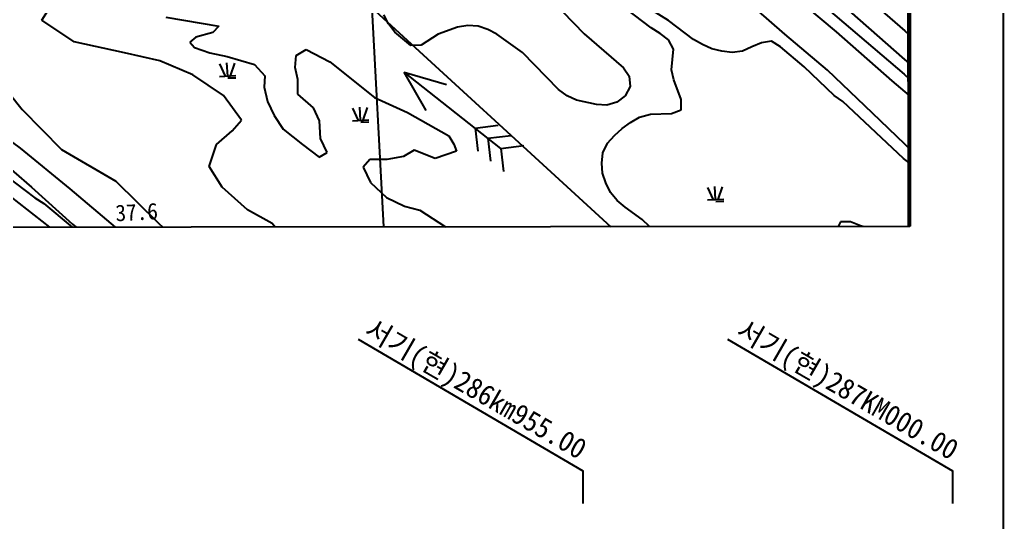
# Model space of a CAD drawing. Header units: millimetres. Extents: x 18534 to 19330, y 1103 to 1810.
# Drawn here: x 19210.1 to 19329.9, y 1362.6 to 1423.8 of the extents above; entities that cross this region are included whole.
import ezdxf
from ezdxf.enums import TextEntityAlignment as Align
from ezdxf.xclip import XClip

# ---------------------------------------------------------------- set-up
doc = ezdxf.new("R2010")
doc.units = ezdxf.units.MM
doc.header["$LTSCALE"] = 10
doc.header["$MEASUREMENT"] = 0
doc.header["$XCLIPFRAME"] = 2
doc.linetypes.add('A-CENTR01', pattern=[2, 1.25, -0.25, 0.25, -0.25])
for name, color, linetype in [('TN-MACL', 6, 'A-CENTR01'), ('TZ-BASE', 253, 'Continuous'), ('TZ-LEAL', 1, 'Continuous'), ('TZ-LEAT', 3, 'Continuous')]:
    doc.layers.add(name, color=color, linetype=linetype)
doc.layers.add('TX-PAPR', color=2, linetype='Continuous', plot=False)
doc.styles.add('GUL', font='GulimChe.ttf')
doc.styles.get("Standard").update_dxf_attribs({"font": 'GulimChe.ttf'})

# ---------------------------------------------------------------- blocks, each defined once
blk = doc.blocks.new('JD-FGHFH5FN')
at = {"layer": 'TZ-BASE'}
for p, q in [((624.39, 143.95), (642.99, -205.91)), ((699.52, -54.03, 39.99), (676.78, -33.97, 39.99)), ((675.39, -35.32, 37.99), (699.45, -55.84, 37.99)), ((627.62, -41.36, 1.89), (699.56, -107.19, 1.89)), ((668.63, -50.17, 36.99), (662.54, -45.56, 36.99)), ((684.92, -50.97, 38.82), (679.84, -46.48, 38.82)), ((693.97, -45.73, 41), (699.51, -50.56, 41)), ((594.38, -49.23, 36.99), (595.65, -47.24, 36.99)), ((670.74, -49.27, 37.99), (667.53, -47.3, 37.99)), ((686.94, -47.13, 39.09), (691.15, -50.68, 39.09)), ((609.48, -48.9, 36.99), (615.93, -49.97, 36.99)), ((636.62, -49.71, 36.99), (636.03, -48.58, 36.99)), ((657.8, -48.2, 36.99), (660.47, -50.9, 36.99)), ((598.31, -51.9, 36.99), (594.38, -49.23, 36.99)), ((615.93, -49.97, 36.99), (615.22, -50.75, 36.99)), ((637.38, -50.71, 36.99), (636.62, -49.71, 36.99)), ((645.04, -50.1, 36.99), (642.67, -50.96, 36.99)), ((646.28, -49.91, 36.99), (645.04, -50.1, 36.99)), ((647.53, -49.98, 36.99), (646.28, -49.91, 36.99)), ((648.72, -50.38, 36.99), (647.53, -49.98, 36.99)), ((669.7, -50.87, 36.99), (668.63, -50.17, 36.99)), ((673.76, -51.58, 37.99), (670.74, -49.27, 37.99)), ((613.14, -51.32, 36.99), (612.42, -51.92, 36.99)), ((615.22, -50.75, 36.99), (613.14, -51.32, 36.99)), ((639.33, -52.33, 36.99), (637.38, -50.71, 36.99)), ((642.67, -50.96, 36.99), (640.58, -52.31, 36.99)), ((649.83, -50.95, 36.99), (648.72, -50.38, 36.99)), ((652.93, -53.17, 36.99), (649.83, -50.95, 36.99)), ((660.47, -50.9, 36.99), (665.24, -55.04, 36.99)), ((670.73, -51.65, 36.99), (669.7, -50.87, 36.99)), ((690.08, -55.34, 38.82), (684.92, -50.97, 38.82)), ((691.15, -50.68, 39.09), (697.92, -56.63, 39.09)), ((699.51, -50.56, 41), (700.05, -51.03, 41)), ((604.46, -53.24, 36.99), (598.31, -51.9, 36.99)), ((612.42, -51.92, 36.99), (612.98, -52.56, 36.99)), ((612.98, -52.56, 36.99), (614.85, -53.22, 36.99)), ((640.58, -52.31, 36.99), (639.33, -52.33, 36.99)), ((671.33, -52.79, 36.99), (670.73, -51.65, 36.99)), ((674.87, -52.19, 37.99), (673.76, -51.58, 37.99)), ((676.02, -52.72, 37.99), (674.87, -52.19, 37.99)), ((677.24, -53.03, 37.99), (676.02, -52.72, 37.99)), ((680.87, -52.48, 37.99), (679.73, -53.04, 37.99)), ((682.06, -52.01, 37.99), (680.87, -52.48, 37.99)), ((683.29, -51.79, 37.99), (682.06, -52.01, 37.99)), ((684.36, -52.48, 37.99), (683.29, -51.79, 37.99)), ((687.27, -54.92, 37.99), (684.36, -52.48, 37.99)), ((608.76, -54.19, 36.99), (604.46, -53.24, 36.99)), ((614.85, -53.22, 36.99), (616.97, -53.65, 36.99)), ((616.97, -53.65, 36.99), (620.3, -54.64, 36.99)), ((625.23, -54.99, 36.99), (625.38, -53.53, 36.99)), ((625.38, -53.53, 36.99), (626.58, -52.82, 36.99)), ((626.58, -52.82, 36.99), (629.45, -54.32, 36.99)), ((657.34, -57.7, 36.99), (652.93, -53.17, 36.99)), ((671.08, -55.3, 36.99), (671.33, -52.79, 36.99)), ((678.49, -53.18, 37.99), (677.24, -53.03, 37.99)), ((679.73, -53.04, 37.99), (678.49, -53.18, 37.99)), ((612.78, -55.9, 36.99), (608.76, -54.19, 36.99)), ((616.03, -54.57, 37.32), (616.72, -56.07, 37.32)), ((617.03, -56.06, 37.32), (616.92, -54.45, 37.32)), ((617.35, -56.04, 37.32), (617.88, -54.49, 37.32)), ((620.3, -54.64, 36.99), (621.55, -56.03, 36.99)), ((625.55, -56.46, 36.99), (625.23, -54.99, 36.99)), ((629.45, -54.32, 36.99), (634.9, -58.67, 36.99)), ((665.24, -55.04, 36.99), (665.92, -56.08, 36.99)), ((690.93, -58.41, 37.99), (687.27, -54.92, 37.99)), ((700.05, -54.5, 39.99), (699.52, -54.03, 39.99)), ((588.35, -55.59, 36.99), (591.97, -60.11, 36.99)), ((616.53, -58.4, 36.99), (612.78, -55.9, 36.99)), ((616.04, -56.11, 37.32), (618.02, -56, 37.32)), ((617.04, -56.28, 37.32), (618.02, -56.25, 37.32)), ((621.55, -56.03, 36.99), (621.48, -57.39, 36.99)), ((650.3, -64.86), (638.52, -55.57)), ((641.21, -60.23), (638.52, -55.57)), ((638.52, -55.57), (643.69, -57.09)), ((665.92, -56.08, 36.99), (666.06, -57.32, 36.99)), ((671.38, -56.53, 36.99), (671.08, -55.3, 36.99)), ((695.57, -60.57, 38.82), (690.08, -55.34, 38.82)), ((699.45, -55.84, 37.99), (699.52, -55.9, 37.99)), ((699.52, -55.9, 37.99), (700.05, -56.4, 37.99)), ((598.92, -77.24, 37.99), (572.58, -56.64, 37.99)), ((621.48, -57.39, 36.99), (621.86, -59.13, 36.99)), ((625.55, -58.26, 36.99), (625.55, -56.46, 36.99)), ((666.06, -57.32, 36.99), (665.45, -58.44, 36.99)), ((672.25, -58.9, 36.99), (671.38, -56.53, 36.99)), ((697.92, -56.63, 39.09), (699.52, -57.98, 39.09)), ((618.72, -61.41, 36.99), (616.53, -58.4, 36.99)), ((627.46, -59.93, 36.99), (625.55, -58.26, 36.99)), ((634.9, -58.67, 36.99), (638.92, -60.47, 36.99)), ((658.38, -58.44, 36.99), (657.34, -57.7, 36.99)), ((659.52, -58.97, 36.99), (658.38, -58.44, 36.99)), ((665.45, -58.44, 36.99), (664.44, -59.23, 36.99)), ((691.96, -59.15, 37.99), (690.93, -58.41, 37.99)), ((699.52, -57.98, 39.09), (700.05, -58.42, 39.09)), ((591.79, -64.81, 37.43), (584.05, -59.2, 37.43)), ((621.86, -59.13, 36.99), (622.68, -60.84, 36.99)), ((633.22, -61.44, 37.32), (633.11, -59.83, 37.32)), ((633.53, -61.42, 37.32), (634.06, -59.87, 37.32)), ((661.96, -59.52, 36.99), (659.52, -58.97, 36.99)), ((663.21, -59.58, 36.99), (661.96, -59.52, 36.99)), ((664.44, -59.23, 36.99), (663.21, -59.58, 36.99)), ((672.26, -60.15, 36.99), (672.25, -58.9, 36.99)), ((699.36, -66.07, 37.99), (691.96, -59.15, 37.99)), ((591.97, -60.11, 36.99), (596.79, -64.98, 36.99)), ((622.68, -60.84, 36.99), (623.77, -62.5, 36.99)), ((628.19, -61.52, 36.99), (627.46, -59.93, 36.99)), ((632.21, -59.95, 37.32), (632.9, -61.45, 37.32)), ((638.92, -60.47, 36.99), (643.96, -63.31, 36.99)), ((666.1, -61.69, 36.99), (667.19, -61.05, 36.99)), ((667.19, -61.05, 36.99), (668.55, -60.7, 36.99)), ((668.55, -60.7, 36.99), (671.08, -60.62, 36.99)), ((671.08, -60.62, 36.99), (672.26, -60.15, 36.99)), ((699.53, -64.35, 38.82), (695.57, -60.57, 38.82)), ((617.55, -62.74, 36.99), (618.72, -61.41, 36.99)), ((628.33, -63.66, 36.99), (628.19, -61.52, 36.99)), ((632.22, -61.49, 37.32), (634.21, -61.38, 37.32)), ((633.23, -61.66, 37.32), (634.2, -61.63, 37.32)), ((647.16, -62.38), (649.97, -62.05)), ((665.1, -62.44, 36.99), (666.1, -61.69, 36.99)), ((615.66, -64.4, 36.99), (617.55, -62.74, 36.99)), ((623.77, -62.5, 36.99), (626.13, -64.37, 36.99)), ((643.96, -63.31, 36.99), (644.58, -64.33, 36.99)), ((647.16, -62.38), (647.49, -65.19)), ((648.73, -63.62), (651.54, -63.29)), ((663.31, -64.23, 36.99), (664.14, -63.28, 36.99)), ((664.14, -63.28, 36.99), (665.1, -62.44, 36.99)), ((583.9, -63.59, 37.99), (593.51, -70.87, 37.99)), ((614.77, -67.07, 36.99), (615.66, -64.4, 36.99)), ((626.13, -64.37, 36.99), (628.17, -65.94, 36.99)), ((629.15, -65.37, 36.99), (628.33, -63.66, 36.99)), ((644.58, -64.33, 36.99), (644.88, -65.2, 36.99)), ((648.73, -63.62), (649.06, -66.43)), ((650.3, -64.86), (653.11, -64.52)), ((662.74, -65.38, 36.99), (663.31, -64.23, 36.99)), ((700.06, -64.86, 38.82), (699.53, -64.35, 38.82)), ((588.63, -65.7, 37.84), (593.14, -69.57, 37.84)), ((597.84, -69.8, 37.43), (591.79, -64.81, 37.43)), ((596.79, -64.98, 36.99), (603.41, -68.85, 36.99)), ((628.17, -65.94, 36.99), (629.15, -65.37, 36.99)), ((638.46, -65.83, 36.99), (636.42, -66.23, 36.99)), ((639.74, -65.07, 36.99), (638.46, -65.83, 36.99)), ((642.29, -66.1, 36.99), (639.74, -65.07, 36.99)), ((644.88, -65.2, 36.99), (642.29, -66.1, 36.99)), ((650.3, -64.86), (650.63, -67.66)), ((662.6, -66.64, 36.99), (662.74, -65.38, 36.99)), ((616.37, -69.58, 36.99), (614.77, -67.07, 36.99)), ((634.36, -66.19, 36.99), (633.53, -67.15, 36.99)), ((636.42, -66.23, 36.99), (634.36, -66.19, 36.99)), ((662.7, -67.88, 36.99), (662.6, -66.64, 36.99)), ((699.53, -66.2, 37.99), (699.36, -66.07, 37.99)), ((700.06, -66.63, 37.99), (699.53, -66.2, 37.99)), ((633.53, -67.15, 36.99), (634.44, -68.99, 36.99)), ((663.09, -69.07, 36.99), (662.7, -67.88, 36.99)), ((603.41, -68.85, 36.99), (608.59, -73.96, 36.99)), ((634.44, -68.99, 36.99), (636.37, -70.84, 36.99)), ((663.68, -70.21, 36.99), (663.09, -69.07, 36.99)), ((676.47, -71.09, 37.32), (676.36, -69.49, 37.32)), ((593.14, -69.57, 37.84), (598.12, -74.08, 37.84)), ((603.94, -74.92, 37.43), (597.84, -69.8, 37.43)), ((619.43, -72.34, 36.99), (616.37, -69.58, 36.99)), ((664.48, -71.21, 36.99), (663.68, -70.21, 36.99)), ((675.46, -69.6, 37.32), (676.16, -71.11, 37.32)), ((676.79, -71.07, 37.32), (677.32, -69.53, 37.32)), ((593.51, -70.87, 37.99), (594.64, -71.57, 37.99)), ((594.64, -71.57, 37.99), (600.79, -76.73, 37.99)), ((636.37, -70.84, 36.99), (638.56, -71.88, 36.99)), ((638.56, -71.88, 36.99), (640.42, -72.36, 36.99)), ((665.43, -72.03, 36.99), (664.48, -71.21, 36.99)), ((675.48, -71.14, 37.32), (677.46, -71.04, 37.32)), ((676.48, -71.32, 37.32), (677.45, -71.29, 37.32)), ((622.44, -74, 36.99), (619.43, -72.34, 36.99)), ((640.42, -72.36, 36.99), (644.57, -75.07, 36.99)), ((667.5, -73.52, 36.99), (665.43, -72.03, 36.99)), ((605.6, -101.09, 42.99), (572.53, -74.04, 42.99)), ((575.59, -73.69, 42.99), (605.81, -99.81, 42.99)), ((598.12, -74.08, 37.84), (603, -78.25, 37.84)), ((608.59, -73.96, 36.99), (613.2, -78.01, 36.99)), ((624.29, -76.15, 36.99), (622.44, -74, 36.99)), ((668.41, -74.39, 36.99), (667.5, -73.52, 36.99)), ((691.67, -73.81, 36.99), (691.1, -74.92, 36.99)), ((692.92, -73.79, 36.99), (691.67, -73.81, 36.99)), ((694.11, -74.28, 36.99), (692.92, -73.79, 36.99)), ((696.55, -74.91, 36.99), (694.11, -74.28, 36.99))]:
    blk.add_line(p, q, dxfattribs=at)
at = {"layer": 'TZ-BASE', "style": 'GUL'}
blk.add_text('37.6', height=2, rotation=3.042, dxfattribs=at).set_placement((603.4, -73.74, 39.98))

msp = doc.modelspace()

# ---------------------------------------------------------------- linework, layer by layer
at = {"layer": 'TN-MACL', "const_width": 0.5}
msp.add_lwpolyline([(19318.3, 1548.61), (19318.44, 1398.61)], dxfattribs=at)
at = {"layer": 'TX-PAPR'}
for points in [[(18533.89, 1103.05), (19329.89, 1103.05), (19329.89, 1619.05), (18533.89, 1619.05)], [(18618.3, 1547.97), (19318.3, 1548.61), (19318.44, 1398.61), (18618.44, 1397.97)]]:
    msp.add_lwpolyline(points, close=True, dxfattribs=at)
at = {"layer": 'TZ-LEAL'}
for points in [[(19251.3, 1384.9), (19278.68, 1368.87), (19278.68, 1364.87)], [(19296.3, 1384.9), (19323.68, 1368.87), (19323.68, 1364.87)]]:
    msp.add_lwpolyline(points, dxfattribs=at)

# ---------------------------------------------------------------- block references
at = {"layer": 'TZ-BASE'}
ref = msp.add_blockref('JD-FGHFH5FN', (18618.37, 1472.97), dxfattribs=at)
XClip(ref).set_block_clipping_path([(-0.06892623, 74.9999684505), (699.9307781647, 75.6432796843), (700.0686306225, -74.3566569714), (0.06892623, -74.9999684505)])

# ---------------------------------------------------------------- texts
at = {"layer": 'TZ-LEAT'}
for s, p in [('서기(현)286km955.00', (19264.99, 1377.78)), ('서기(현)287KM000.00', (19310.29, 1377.7))]:
    msp.add_text(s, height=2.5, rotation=330, dxfattribs=at).set_placement(p, align=Align.CENTER)

doc.saveas('drawing.dxf')
